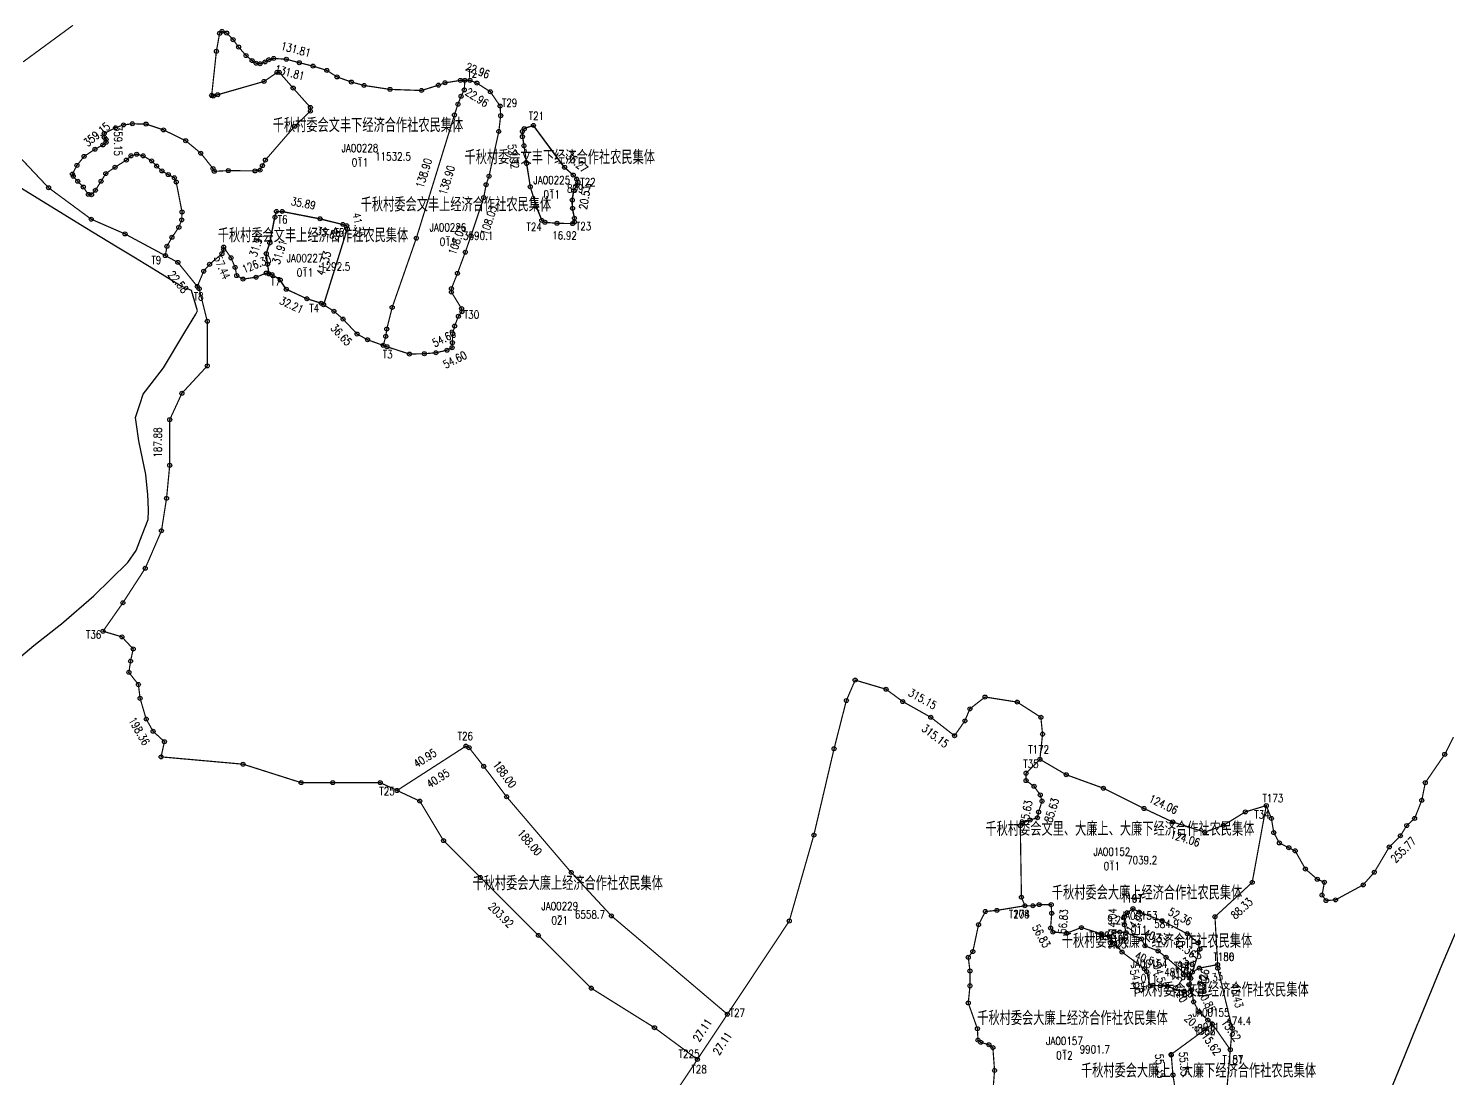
# Model space of a CAD drawing. Extents: x 213960 to 217464, y 137640 to 141047.
# Drawn here: x 216070 to 216780, y 139858 to 140383 of the extents above; entities that cross this region are included whole.
import ezdxf
from ezdxf.enums import TextEntityAlignment as Align

# ---------------------------------------------------------------- set-up
doc = ezdxf.new("R2010")
doc.units = 0
doc.header["$LTSCALE"] = 2
doc.header["$PDSIZE"] = 0.2
doc.layers.get('0').update_dxf_attribs({"linetype": 'CONTINUOUS'})
for name, color, linetype in [('347', 7, 'CONTINUOUS'), ('DJZQ', 7, 'CONTINUOUS'), ('GD', 7, 'CONTINUOUS'), ('JZD', 1, 'CONTINUOUS'), ('JZP', 1, 'CONTINUOUS')]:
    doc.layers.add(name, color=color, linetype=linetype)
doc.styles.add('HZ', font='rs.shx', dxfattribs={"width": 0.8, "bigfont": 'hztxt.shx'})

# ---------------------------------------------------------------- blocks, each defined once
blk = doc.blocks.new('GC0000')
at = {"linetype": 'Continuous'}
blk.add_point((0, 0), dxfattribs=at)

msp = doc.modelspace()

# ---------------------------------------------------------------- linework, layer by layer
at = {"layer": '347', "color": 7}
msp.add_lwpolyline([(216316.58, 140329.07), (216317.38, 140324.47), (216318.65, 140315.58), (216320.55, 140303.99), (216323.41, 140294.31), (216326.27, 140287.16), (216327.85, 140286.21), (216333.89, 140285.73), (216341.66, 140285.57), (216342.62, 140286.37), (216342.62, 140288.27), (216341.66, 140293.19), (216341.51, 140297.32), (216342.3, 140302.08), (216343.89, 140304.78), (216344.36, 140306.21), (216343.73, 140307.8), (216341.98, 140309.86), (216337.7, 140313.67), (216322.13, 140334.65), (216317.53, 140333.04), (216316.58, 140331.61)], close=True, dxfattribs=at)
at = {"layer": '347'}
msp.add_lwpolyline([(216217.22, 140245.01), (216216.02, 140245.76), (216208.88, 140247.98), (216198.56, 140252.75), (216195.54, 140257.35), (216191.41, 140260.05), (216189.95, 140260.45), (216189.22, 140265.29), (216188.59, 140270.53), (216190.34, 140275.92), (216192.88, 140288.78), (216193.67, 140291.64), (216196.53, 140291.64), (216215.42, 140287.99), (216226.85, 140285.13), (216228.75, 140284.5), (216229.07, 140282.91)], close=True, dxfattribs=at)
at = {"layer": 'DJZQ', "linetype": 'Continuous', "flags": 128}
for points in [[(216059.33, 140063.72), (216072.39, 140074.58), (216083.23, 140083.12), (216083.41, 140083.26), (216086.18, 140085.45), (216102.32, 140099.52), (216119.36, 140116.07), (216123.51, 140122.12), (216126.59, 140129.94), (216129.61, 140137.59), (216129.76, 140141.97), (216129.51, 140146.73), (216129.33, 140150), (216128.35, 140160.21), (216124.94, 140176.89), (216123.22, 140188.56), (216125.48, 140195.7), (216126.96, 140200.35), (216131.01, 140205.46), (216137.27, 140213.39), (216147.91, 140231.35), (216153.28, 140240.32), (216154.22, 140241.89), (216151.23, 140252.09), (216145.66, 140254.51), (216129.97, 140264.09), (216127.5, 140265.6), (216123.19, 140268.24), (216114, 140273.85), (216097.95, 140283.67), (216053.12, 140311.08)], [(216782.81, 139930.7), (216776.19, 139914.92), (216764.35, 139886.09), (216764.08, 139885.44), (216757.71, 139869.92), (216743.77, 139836)]]:
    msp.add_lwpolyline(points, dxfattribs=at)
at = {"layer": 'GD', "color": 0, "linetype": 'Continuous'}
for centre in [(216165.23, 140380.71), (216168.8, 140380.84), (216171.98, 140377.53), (216174.76, 140373.83), (216163.64, 140371.71), (216178.46, 140369.59), (216181.5, 140367.08), (216183.49, 140365.76), (216185.47, 140365.49), (216187.99, 140366.42), (216189.84, 140367.48), (216192.22, 140368.14), (216198.57, 140367.74), (216205.05, 140366.02), (216193.94, 140361.13), (216195.13, 140361.13), (216211.93, 140364.3), (216218.81, 140362.18), (216223.97, 140358.88), (216187.46, 140356.63), (216202.01, 140353.32), (216231.11, 140356.36), (216237.46, 140354.64), (216250.43, 140352.66), (216266.17, 140352.13), (216274.64, 140354.78), (216277.94, 140355.97), (216285.62, 140357.16), (216287.53, 140352.41), (216290.38, 140357.16), (216293.82, 140355.83), (216300.57, 140351.47), (216161.26, 140349.62), (216162.06, 140349.35), (216164.31, 140350.01), (216284.36, 140345.26), (216285.94, 140349.23), (216210.61, 140343.66), (216210.61, 140341.81), (216282.61, 140339.87), (216305.73, 140339.56), (216107.55, 140330.7), (216113.24, 140333.48), (216117.21, 140334.93), (216121.58, 140335.46), (216128.45, 140335.33), (216137.19, 140332.42), (216202.8, 140334.27), (216304.8, 140331.63), (216316.58, 140331.61), (216317.53, 140333.04), (216102.92, 140322.76), (216106.89, 140324.88), (216107.55, 140328.71), (216108.48, 140327.66), (216108.48, 140326.2), (216148.3, 140327), (216316.58, 140329.07), (216317.38, 140324.47), (216097.5, 140319.19), (216118.67, 140317.34), (216120.91, 140319.45), (216123.82, 140320.25), (216127, 140319.45), (216131.23, 140316.94), (216155.84, 140320.78), (216188.12, 140317.34), (216318.65, 140315.58), (216091.68, 140310.33), (216092.07, 140309.27), (216093.93, 140314.69), (216108.35, 140310.59), (216112.98, 140313.77), (216133.75, 140314.3), (216136.39, 140311.91), (216139.57, 140310.06), (216142.61, 140308.47), (216161.92, 140313.1), (216162.57, 140311.71), (216169.6, 140312.05), (216182.96, 140311.91), (216185.47, 140312.31), (216186.66, 140314.56), (216299.9, 140309.27), (216337.7, 140313.67), (216341.98, 140309.86), (216079.74, 140303.51), (216094.32, 140306.75), (216097.1, 140303.84), (216103.19, 140302.26), (216105.97, 140306.75), (216143.54, 140306.36), (216298.45, 140305.03), (216320.55, 140303.99), (216342.3, 140302.08), (216343.73, 140307.8), (216343.89, 140304.78), (216099.62, 140300.14), (216101.2, 140300.01), (216297.26, 140298.55), (216323.41, 140294.31), (216341.51, 140297.32), (216101.06, 140287.78), (216146.31, 140287.44), (216146.45, 140291.41), (216192.88, 140288.78), (216196.53, 140291.64), (216215.42, 140287.99), (216341.66, 140293.19), (216342.62, 140288.27), (216117.95, 140280.4), (216144.86, 140283.74), (216226.85, 140285.13), (216229.07, 140282.91), (216327.85, 140286.21), (216333.89, 140285.73), (216341.66, 140285.57), (216138.91, 140274.21), (216141.42, 140278.71), (216167.25, 140273.82), (216190.34, 140275.92), (216263.56, 140278.27), (216290.91, 140279.5), (216144.36, 140266.19), (216166.42, 140270.51), (216167.22, 140272.62), (216170.94, 140268.46), (216188.59, 140270.53), (216288.04, 140271.27), (216157.29, 140261.78), (216160.2, 140265.21), (216173, 140263.7), (216173.79, 140259.57), (216183.48, 140258.78), (216188.56, 140260.84), (216189.22, 140265.29), (216191.41, 140260.05), (216284.12, 140260.68), (216155.02, 140253), (216176.97, 140257.83), (216195.54, 140257.35), (216198.56, 140252.75), (216281.11, 140253.06), (216208.88, 140247.98), (216216.02, 140245.76), (216281.11, 140251.32), (216222.37, 140241.79), (216226.97, 140237.82), (216251.49, 140243.66), (216284.6, 140239.25), (216286.19, 140243.06), (216159.08, 140236.76), (216233.96, 140230.36), (216248.8, 140232.87), (216281.74, 140230.52), (216282.7, 140234.33), (216239.2, 140227.5), (216248.32, 140229.22), (216248.88, 140224.01), (216281.43, 140223.54), (216281.58, 140226.08), (216260.15, 140220.36), (216267.61, 140220.52), (216273.33, 140221), (216278.89, 140222.27), (216159.08, 140214.44), (216146.39, 140200.74), (216140.3, 140187.54), (216140.3, 140164.71), (216138.72, 140148.25), (216136.18, 140132.01), (216128.06, 140113.24), (216116.89, 140095.99), (216116.4, 140078.97), (216122.04, 140072.9), (216119.87, 140061.21), (216120.74, 140066.84), (216124.64, 140055.15), (216482.93, 140057.35), (216125.5, 140048.22), (216478.52, 140047.14), (216498.35, 140052.78), (216506.69, 140046.64), (216547.86, 140048.89), (216563.91, 140046.36), (216520.74, 140038.75), (216540.25, 140042.98), (216575.74, 140038.76), (216128.54, 140037.83), (216132, 140031.76), (216537.75, 140036.98), (216137.64, 140026.57), (216532.59, 140029.54), (216576.59, 140030.32), (216136, 140018.97), (216289.94, 140023.56), (216472.37, 140023.02), (216777.62, 140020.21), (216176.97, 140015.31), (216297.24, 140014.24), (216568.32, 140010.82), (216568.32, 140010.82), (216205.98, 140006.08), (216221.8, 140006.08), (216245.52, 140006.08), (216568.32, 140007.11), (216568.32, 140007.11), (216572.32, 140004.25), (216572.32, 140004.25), (216588.42, 140010.05), (216607, 140003.3), (216767.91, 140006.06), (216265.3, 139996.86), (216308.71, 139999.01), (216575.47, 139999.96), (216575.47, 139999.96), (216576.32, 139996.82), (216576.32, 139996.82), (216766.15, 139997.28), (216574.61, 139991.39), (216574.61, 139991.39), (216627.28, 139993.16), (216677.98, 139991.48), (216565.46, 139984.53), (216565.46, 139984.53), (216566.32, 139985.67), (216566.32, 139985.67), (216570.32, 139987.39), (216570.32, 139987.39), (216574.04, 139988.53), (216574.04, 139988.53), (216641.65, 139986.41), (216667, 139984.72), (216690.99, 139988.19), (216758.63, 139984.64), (216762.59, 139988.19), (216277.16, 139977.1), (216462.27, 139979.86), (216657.7, 139981.34), (216692.18, 139981.08), (216694.95, 139975.94), (216755.47, 139979.5), (216699.7, 139973.57), (216702.86, 139971.99), (216749.93, 139973.96), (216340.99, 139961.17), (216708, 139962.89), (216742.42, 139961.31), (216295.62, 139958.66), (216681.38, 139956.19), (216713.94, 139957.76), (216717.47, 139956.32), (216736.88, 139954.99), (216566.04, 139948.8), (216566.04, 139948.8), (216716.31, 139949.85), (216718.28, 139947.13), (216723.03, 139947.48), (216361.1, 139939.48), (216548.03, 139941.66), (216548.03, 139941.66), (216553.75, 139942.23), (216553.75, 139942.23), (216571.75, 139944.52), (216574.9, 139945.09), (216580.9, 139945.09), (216581.18, 139940.8), (216618.91, 139941.09), (216624.91, 139941.37), (216449.98, 139936.88), (216544.6, 139935.08), (216544.6, 139935.08), (216580.61, 139933.37), (216596.04, 139933.65), (216617.48, 139939.09), (216617.48, 139935.08), (216636.34, 139937.08), (216662.78, 139939.03), (216324.62, 139929.68), (216581.75, 139931.37), (216588.61, 139930.8), (216605.76, 139930.51), (216612.34, 139931.37), (216612.62, 139925.65), (216615.19, 139931.37), (216626.05, 139927.94), (216648.92, 139930.51), (216654.35, 139925.94), (216539.46, 139918.79), (216539.46, 139918.79), (216541.74, 139921.65), (216541.74, 139921.65), (216616.34, 139921.37), (216627.77, 139924.51), (216634.34, 139921.94), (216638.34, 139918.79), (216655.21, 139922.79), (216540.31, 139911.93), (216540.31, 139911.93), (216627.48, 139913.08), (216628.63, 139911.65), (216654.92, 139913.36), (216664.21, 139913.29), (216540.31, 139904.5), (216540.31, 139904.5), (216630.34, 139904.5), (216631.77, 139904.79), (216638.91, 139904.22), (216649.78, 139905.07), (216350.98, 139903.33), (216647.49, 139901.36), (216539.46, 139895.93), (216539.46, 139895.93), (216652.06, 139896.5), (216654.92, 139891.36), (216382.62, 139883.57), (216544.03, 139883.07), (216544.03, 139883.07), (216659.21, 139887.36), (216671.37, 139883.26), (216544.32, 139877.35), (216544.32, 139877.35), (216545.74, 139876.21), (216545.74, 139876.21), (216549.75, 139875.07), (216549.75, 139875.07), (216551.75, 139873.64), (216551.75, 139873.64), (216640.84, 139870.19), (216640.92, 139869.92), (216552.6, 139862.2), (216552.6, 139862.2), (216641.77, 139859.92)]:
    msp.add_circle(centre, 1, dxfattribs=at)
at = {"layer": 'JZD', "color": 7, "const_width": 0.6}
for points in [[(216781.97, 140028.91), (216777.62, 140020.21), (216767.91, 140006.06), (216766.15, 139997.28), (216762.59, 139988.19), (216758.63, 139984.64), (216755.47, 139979.5), (216749.93, 139973.96), (216742.42, 139961.31), (216736.88, 139954.99), (216723.03, 139947.48), (216718.28, 139947.13), (216716.31, 139949.85), (216717.47, 139956.32), (216713.94, 139957.76), (216708, 139962.89), (216702.86, 139971.99), (216699.7, 139973.57), (216694.95, 139975.94), (216692.18, 139981.08), (216690.99, 139988.19), (216688.41, 139994.6), (216677.98, 139991.48), (216667, 139984.72), (216657.7, 139981.34), (216641.65, 139986.41), (216627.28, 139993.16), (216607, 140003.3), (216588.42, 140010.05), (216575.27, 140017.73), (216576.59, 140030.32), (216575.74, 140038.76), (216563.91, 140046.36), (216547.86, 140048.89), (216540.25, 140042.98), (216537.75, 140036.98), (216532.59, 140029.54), (216520.74, 140038.75), (216506.69, 140046.64), (216498.35, 140052.78), (216482.93, 140057.35), (216478.52, 140047.14), (216472.37, 140023.02), (216462.27, 139979.86), (216449.98, 139936.88), (216419.06, 139890.31), (216361.1, 139939.48), (216340.99, 139961.17), (216308.71, 139999.01), (216297.24, 140014.24), (216289.94, 140023.56), (216288.35, 140024.35), (216253.93, 140002.16), (216245.52, 140006.08), (216221.8, 140006.08), (216205.98, 140006.08), (216176.97, 140015.31), (216136, 140018.97), (216137.64, 140026.57), (216132, 140031.76), (216128.54, 140037.83), (216125.5, 140048.22), (216124.64, 140055.15), (216119.87, 140061.21), (216120.74, 140066.84), (216122.04, 140072.9), (216116.4, 140078.97), (216106.97, 140081.79), (216116.89, 140095.99), (216128.06, 140113.24), (216136.18, 140132.01), (216138.72, 140148.25), (216140.3, 140164.71), (216140.3, 140187.54), (216146.39, 140200.74), (216159.08, 140214.44), (216159.08, 140236.76), (216155.02, 140253), (216154.09, 140254.15), (216157.29, 140261.78), (216160.2, 140265.21), (216166.42, 140270.51), (216167.22, 140272.62), (216167.25, 140273.82), (216170.94, 140268.46), (216173, 140263.7), (216173.79, 140259.57), (216176.97, 140257.83), (216183.48, 140258.78), (216188.56, 140260.84), (216191.41, 140260.05), (216195.54, 140257.35), (216198.56, 140252.75), (216208.88, 140247.98), (216216.02, 140245.76), (216222.37, 140241.79), (216226.97, 140237.82), (216233.96, 140230.36), (216239.2, 140227.5), (216247.01, 140224.69), (216248.88, 140224.01), (216260.15, 140220.36), (216267.61, 140220.52), (216273.33, 140221), (216278.89, 140222.27), (216281.43, 140223.54), (216281.58, 140226.08), (216281.74, 140230.52), (216282.7, 140234.33), (216284.6, 140239.25), (216286.35, 140241.47), (216286.19, 140243.06), (216281.11, 140251.32), (216281.11, 140253.06), (216284.12, 140260.68), (216288.04, 140271.27), (216290.91, 140279.5), (216297.26, 140298.55), (216298.45, 140305.03), (216299.9, 140309.27), (216304.8, 140331.63), (216305.73, 140339.56), (216305.46, 140344.33), (216300.57, 140351.47), (216293.82, 140355.83), (216290.38, 140357.16), (216287.8, 140357.16), (216285.62, 140357.16), (216277.94, 140355.97), (216274.64, 140354.78), (216266.17, 140352.13), (216250.43, 140352.66), (216237.46, 140354.64), (216231.11, 140356.36), (216223.97, 140358.88), (216218.81, 140362.18), (216211.93, 140364.3), (216205.05, 140366.02), (216198.57, 140367.74), (216192.22, 140368.14), (216189.84, 140367.48), (216187.99, 140366.42), (216185.47, 140365.49), (216183.49, 140365.76), (216181.5, 140367.08), (216178.46, 140369.59), (216174.76, 140373.83), (216171.98, 140377.53), (216168.8, 140380.84), (216166.42, 140381.63), (216165.23, 140380.71), (216163.64, 140371.71), (216161.26, 140349.62), (216162.06, 140349.35), (216164.31, 140350.01), (216187.46, 140356.63), (216193.94, 140361.13), (216195.13, 140361.13), (216202.01, 140353.32), (216210.61, 140343.66), (216210.61, 140341.81), (216202.8, 140334.27), (216188.12, 140317.34), (216186.66, 140314.56), (216185.47, 140312.31), (216182.96, 140311.91), (216169.6, 140312.05), (216162.57, 140311.71), (216161.92, 140313.1), (216155.84, 140320.78), (216148.3, 140327), (216137.19, 140332.42), (216128.45, 140335.33), (216121.58, 140335.46), (216117.21, 140334.93), (216113.24, 140333.48), (216107.55, 140330.7), (216107.55, 140328.71), (216108.48, 140327.66), (216108.48, 140326.2), (216106.89, 140324.88), (216102.92, 140322.76), (216097.5, 140319.19), (216093.93, 140314.69), (216091.68, 140310.33), (216092.07, 140309.27), (216094.32, 140306.75), (216097.1, 140303.84), (216099.62, 140300.14), (216101.2, 140300.01), (216103.19, 140302.26), (216105.97, 140306.75), (216108.35, 140310.59), (216112.98, 140313.77), (216118.67, 140317.34), (216120.91, 140319.45), (216123.82, 140320.25), (216127, 140319.45), (216131.23, 140316.94), (216133.75, 140314.3), (216136.39, 140311.91), (216139.57, 140310.06), (216142.61, 140308.47), (216143.54, 140306.36), (216146.45, 140291.41), (216146.31, 140287.44), (216144.86, 140283.74), (216141.42, 140278.71), (216138.91, 140274.21), (216138.12, 140269.55), (216117.95, 140280.4), (216101.06, 140287.78), (216079.74, 140303.51), (216062.98, 140321.27)], [(216067.04, 140366.43), (216091.92, 140384.7)], [(216374.35, 139823), (216404.07, 139867.72), (216419.06, 139890.31), (216449.98, 139936.88), (216462.27, 139979.86), (216472.37, 140023.02), (216478.52, 140047.14), (216482.93, 140057.35), (216498.35, 140052.78), (216506.69, 140046.64), (216520.74, 140038.75), (216532.59, 140029.54), (216537.75, 140036.98), (216540.25, 140042.98), (216547.86, 140048.89), (216563.91, 140046.36), (216575.74, 140038.76), (216576.59, 140030.32), (216575.27, 140017.73), (216568.32, 140010.82), (216568.32, 140007.11), (216572.32, 140004.25), (216575.47, 139999.96), (216576.32, 139996.82), (216574.61, 139991.39), (216574.04, 139988.53), (216570.32, 139987.39), (216566.32, 139985.67), (216565.46, 139984.53), (216566.04, 139948.8), (216567.75, 139944.52), (216553.75, 139942.23), (216548.03, 139941.66), (216544.6, 139935.08), (216541.74, 139921.65), (216539.46, 139918.79), (216540.31, 139911.93), (216540.31, 139904.5), (216539.46, 139895.93), (216544.03, 139883.07), (216544.32, 139877.35), (216545.74, 139876.21), (216549.75, 139875.07), (216551.75, 139873.64), (216552.6, 139862.2), (216551.75, 139851.34)], [(216551.75, 139851.34), (216552.6, 139862.2), (216551.75, 139873.64), (216549.75, 139875.07), (216545.74, 139876.21), (216544.32, 139877.35), (216544.03, 139883.07), (216539.46, 139895.93), (216540.31, 139904.5), (216540.31, 139911.93), (216539.46, 139918.79), (216541.74, 139921.65), (216544.6, 139935.08), (216548.03, 139941.66), (216553.75, 139942.23), (216567.75, 139944.52), (216571.75, 139944.52), (216574.9, 139945.09), (216580.9, 139945.09), (216581.18, 139940.8), (216580.61, 139933.37), (216581.75, 139931.37), (216588.61, 139930.8), (216596.04, 139933.65), (216605.76, 139930.51), (216610.05, 139929.08), (216612.62, 139925.65), (216616.34, 139921.37), (216627.48, 139913.08), (216628.63, 139911.65), (216630.34, 139904.5), (216631.77, 139904.79), (216638.91, 139904.22), (216647.49, 139901.36), (216651.2, 139902.5), (216652.06, 139896.5), (216654.92, 139891.36), (216659.21, 139887.36), (216661.49, 139885.35), (216640.84, 139870.19), (216640.92, 139869.92), (216641.77, 139859.92), (216642.92, 139852.49)]]:
    msp.add_lwpolyline(points, dxfattribs=at)
at = {"layer": 'JZD', "color": 0, "linetype": 'Continuous', "const_width": 0.6, "flags": 128}
for points in [[(216166.42, 140381.63), (216168.8, 140380.84), (216171.98, 140377.53), (216174.76, 140373.83), (216178.46, 140369.59), (216181.5, 140367.08), (216183.49, 140365.76), (216185.47, 140365.49), (216187.99, 140366.42), (216189.84, 140367.48), (216192.22, 140368.14), (216198.57, 140367.74), (216205.05, 140366.02), (216211.93, 140364.3), (216218.81, 140362.18), (216223.97, 140358.88), (216231.11, 140356.36), (216237.46, 140354.64), (216250.43, 140352.66), (216266.17, 140352.13), (216274.64, 140354.78), (216277.94, 140355.97), (216285.62, 140357.16), (216287.8, 140357.16), (216287.53, 140352.41), (216285.94, 140349.23), (216284.36, 140345.26), (216282.61, 140339.87), (216263.56, 140278.27), (216251.49, 140243.66), (216248.8, 140232.87), (216248.32, 140229.22), (216247.01, 140224.69), (216239.2, 140227.5), (216233.96, 140230.36), (216226.97, 140237.82), (216222.37, 140241.79), (216217.22, 140245.01), (216229.07, 140282.91), (216228.75, 140284.5), (216226.85, 140285.13), (216215.42, 140287.99), (216196.53, 140291.64), (216193.67, 140291.64), (216192.88, 140288.78), (216190.34, 140275.92), (216188.59, 140270.53), (216189.22, 140265.29), (216189.95, 140260.45), (216188.56, 140260.84), (216183.48, 140258.78), (216176.97, 140257.83), (216173.79, 140259.57), (216173, 140263.7), (216170.94, 140268.46), (216167.25, 140273.82), (216167.22, 140272.62), (216166.42, 140270.51), (216160.2, 140265.21), (216157.29, 140261.78), (216154.09, 140254.15), (216144.36, 140266.19), (216138.12, 140269.55), (216138.91, 140274.21), (216141.42, 140278.71), (216144.86, 140283.74), (216146.31, 140287.44), (216146.45, 140291.41), (216143.54, 140306.36), (216142.61, 140308.47), (216139.57, 140310.06), (216136.39, 140311.91), (216133.75, 140314.3), (216131.23, 140316.94), (216127, 140319.45), (216123.82, 140320.25), (216120.91, 140319.45), (216118.67, 140317.34), (216112.98, 140313.77), (216108.35, 140310.59), (216105.97, 140306.75), (216103.19, 140302.26), (216101.2, 140300.01), (216099.62, 140300.14), (216097.1, 140303.84), (216094.32, 140306.75), (216092.07, 140309.27), (216091.68, 140310.33), (216093.93, 140314.69), (216097.5, 140319.19), (216102.92, 140322.76), (216106.89, 140324.88), (216108.48, 140326.2), (216108.48, 140327.66), (216107.55, 140328.71), (216107.55, 140330.7), (216113.24, 140333.48), (216117.21, 140334.93), (216121.58, 140335.46), (216128.45, 140335.33), (216137.19, 140332.42), (216148.3, 140327), (216155.84, 140320.78), (216161.92, 140313.1), (216162.57, 140311.71), (216169.6, 140312.05), (216182.96, 140311.91), (216185.47, 140312.31), (216186.66, 140314.56), (216188.12, 140317.34), (216202.8, 140334.27), (216210.61, 140341.81), (216210.61, 140343.66), (216202.01, 140353.32), (216195.13, 140361.13), (216193.94, 140361.13), (216187.46, 140356.63), (216164.31, 140350.01), (216162.06, 140349.35), (216161.26, 140349.62), (216163.64, 140371.71), (216165.23, 140380.71)], [(216193.67, 140291.64), (216196.53, 140291.64), (216215.42, 140287.99), (216226.85, 140285.13), (216228.75, 140284.5), (216229.07, 140282.91), (216217.22, 140245.01), (216216.02, 140245.76), (216208.88, 140247.98), (216198.56, 140252.75), (216195.54, 140257.35), (216191.41, 140260.05), (216189.95, 140260.45), (216189.22, 140265.29), (216188.59, 140270.53), (216190.34, 140275.92), (216192.88, 140288.78)]]:
    msp.add_lwpolyline(points, close=True, dxfattribs=at)
at = {"layer": 'JZD', "color": 7, "const_width": 0.6}
for points in [[(216287.8, 140357.16), (216290.38, 140357.16), (216293.82, 140355.83), (216300.57, 140351.47), (216305.46, 140344.33), (216305.73, 140339.56), (216304.8, 140331.63), (216299.9, 140309.27), (216298.45, 140305.03), (216297.26, 140298.55), (216290.91, 140279.5), (216288.04, 140271.27), (216284.12, 140260.68), (216281.11, 140253.06), (216281.11, 140251.32), (216286.19, 140243.06), (216286.35, 140241.47), (216284.6, 140239.25), (216282.7, 140234.33), (216281.74, 140230.52), (216281.58, 140226.08), (216281.43, 140223.54), (216278.89, 140222.27), (216273.33, 140221), (216267.61, 140220.52), (216260.15, 140220.36), (216248.88, 140224.01), (216247.01, 140224.69), (216248.32, 140229.22), (216248.8, 140232.87), (216251.49, 140243.66), (216263.56, 140278.27), (216282.61, 140339.87), (216284.36, 140345.26), (216285.94, 140349.23), (216287.53, 140352.41)], [(216322.13, 140334.65), (216337.7, 140313.67), (216341.98, 140309.86), (216343.73, 140307.8), (216344.36, 140306.21), (216343.89, 140304.78), (216342.3, 140302.08), (216341.51, 140297.32), (216341.66, 140293.19), (216342.62, 140288.27), (216342.62, 140286.37), (216341.66, 140285.57), (216333.89, 140285.73), (216327.85, 140286.21), (216326.27, 140287.16), (216323.41, 140294.31), (216320.55, 140303.99), (216318.65, 140315.58), (216317.38, 140324.47), (216316.58, 140329.07), (216316.58, 140331.61), (216317.53, 140333.04)], [(216253.93, 140002.16), (216288.35, 140024.35), (216289.94, 140023.56), (216297.24, 140014.24), (216308.71, 139999.01), (216340.99, 139961.17), (216361.1, 139939.48), (216419.06, 139890.31), (216404.07, 139867.72), (216382.62, 139883.57), (216350.98, 139903.33), (216324.62, 139929.68), (216295.62, 139958.66), (216277.16, 139977.1), (216265.3, 139996.86)], [(216575.27, 140017.73), (216588.42, 140010.05), (216607, 140003.3), (216627.28, 139993.16), (216641.65, 139986.41), (216657.7, 139981.34), (216667, 139984.72), (216677.98, 139991.48), (216688.41, 139994.6), (216681.38, 139956.19), (216662.78, 139939.03), (216664.11, 139915.1), (216654.92, 139913.36), (216651.49, 139911.36), (216655.21, 139922.79), (216654.35, 139925.94), (216648.92, 139930.51), (216636.34, 139937.08), (216624.91, 139941.37), (216621.77, 139943.09), (216618.91, 139941.09), (216617.48, 139939.09), (216617.48, 139935.08), (216618.34, 139931.08), (216615.19, 139931.37), (216612.34, 139931.37), (216610.05, 139929.08), (216605.76, 139930.51), (216596.04, 139933.65), (216588.61, 139930.8), (216581.75, 139931.37), (216580.61, 139933.37), (216581.18, 139940.8), (216580.9, 139945.09), (216574.9, 139945.09), (216571.75, 139944.52), (216567.75, 139944.52), (216566.04, 139948.8), (216565.46, 139984.53), (216566.32, 139985.67), (216570.32, 139987.39), (216574.04, 139988.53), (216574.61, 139991.39), (216576.32, 139996.82), (216575.47, 139999.96), (216572.32, 140004.25), (216568.32, 140007.11), (216568.32, 140010.82)], [(216621.77, 139943.09), (216624.91, 139941.37), (216636.34, 139937.08), (216648.92, 139930.51), (216654.35, 139925.94), (216655.21, 139922.79), (216651.49, 139911.36), (216650.63, 139908.22), (216638.34, 139918.79), (216634.34, 139921.94), (216627.77, 139924.51), (216626.05, 139927.94), (216618.34, 139931.08), (216617.48, 139935.08), (216617.48, 139939.09), (216618.91, 139941.09)], [(216610.05, 139929.08), (216612.34, 139931.37), (216615.19, 139931.37), (216618.34, 139931.08), (216626.05, 139927.94), (216627.77, 139924.51), (216634.34, 139921.94), (216638.34, 139918.79), (216650.63, 139908.22), (216649.78, 139905.07), (216651.2, 139902.5), (216647.49, 139901.36), (216638.91, 139904.22), (216631.77, 139904.79), (216630.34, 139904.5), (216628.63, 139911.65), (216627.48, 139913.08), (216616.34, 139921.37), (216612.62, 139925.65)], [(216651.49, 139911.36), (216654.92, 139913.36), (216664.11, 139915.1), (216664.21, 139913.29), (216671.37, 139883.26), (216670.44, 139872.55), (216661.49, 139885.35), (216659.21, 139887.36), (216654.92, 139891.36), (216652.06, 139896.5), (216651.2, 139902.5), (216649.78, 139905.07), (216650.63, 139908.22)], [(216661.49, 139885.35), (216670.44, 139872.55), (216668.51, 139850.37), (216654.2, 139803.18), (216647.42, 139778.02), (216645.2, 139787.61), (216645.2, 139796.18), (216646.63, 139809.33), (216649.49, 139812.76), (216653.2, 139821.62), (216649.49, 139834.77), (216644.92, 139840.77), (216642.92, 139852.49), (216641.77, 139859.92), (216640.92, 139869.92), (216640.84, 139870.19)]]:
    msp.add_lwpolyline(points, close=True, dxfattribs=at)
at = {"layer": 'JZP', "color": 1, "linetype": 'Continuous'}
for centre in [(216166.42, 140381.63), (216287.8, 140357.16), (216305.46, 140344.33), (216322.13, 140334.65), (216344.36, 140306.21), (216193.67, 140291.64), (216326.27, 140287.16), (216228.75, 140284.5), (216342.62, 140286.37), (216138.12, 140269.55), (216189.95, 140260.45), (216154.09, 140254.15), (216217.22, 140245.01), (216286.35, 140241.47), (216247.01, 140224.69), (216106.97, 140081.79), (216288.35, 140024.35), (216253.93, 140002.16), (216419.06, 139890.31)]:
    msp.add_circle(centre, 1, dxfattribs=at)
at = {"layer": 'JZP', "linetype": 'Continuous'}
for centre in [(216575.27, 140017.73), (216688.41, 139994.6), (216567.75, 139944.52), (216621.77, 139943.09), (216610.05, 139929.08), (216618.34, 139931.08), (216651.49, 139911.36), (216664.11, 139915.1), (216650.63, 139908.22), (216651.2, 139902.5), (216661.49, 139885.35), (216670.44, 139872.55), (216404.07, 139867.72)]:
    msp.add_circle(centre, 1, dxfattribs=at)

# ---------------------------------------------------------------- block references
at = {"layer": 'JZD', "color": 1, "linetype": 'Continuous'}
for p in [(216165.23, 140380.71), (216165.23, 140380.71), (216166.42, 140381.63), (216166.42, 140381.63), (216168.8, 140380.84), (216168.8, 140380.84), (216171.98, 140377.53), (216171.98, 140377.53), (216174.76, 140373.83), (216174.76, 140373.83), (216163.64, 140371.71), (216163.64, 140371.71), (216178.46, 140369.59), (216178.46, 140369.59), (216181.5, 140367.08), (216181.5, 140367.08), (216187.99, 140366.42), (216187.99, 140366.42), (216189.84, 140367.48), (216189.84, 140367.48), (216192.22, 140368.14), (216192.22, 140368.14), (216198.57, 140367.74), (216198.57, 140367.74), (216183.49, 140365.76), (216183.49, 140365.76), (216185.47, 140365.49), (216185.47, 140365.49), (216193.94, 140361.13), (216193.94, 140361.13), (216195.13, 140361.13), (216195.13, 140361.13), (216205.05, 140366.02), (216205.05, 140366.02), (216211.93, 140364.3), (216211.93, 140364.3), (216218.81, 140362.18), (216218.81, 140362.18), (216187.46, 140356.63), (216187.46, 140356.63), (216202.01, 140353.32), (216202.01, 140353.32), (216223.97, 140358.88), (216223.97, 140358.88), (216231.11, 140356.36), (216231.11, 140356.36), (216237.46, 140354.64), (216237.46, 140354.64), (216250.43, 140352.66), (216250.43, 140352.66), (216266.17, 140352.13), (216266.17, 140352.13), (216274.64, 140354.78), (216274.64, 140354.78), (216277.94, 140355.97), (216277.94, 140355.97), (216285.62, 140357.16), (216285.62, 140357.16), (216287.53, 140352.41), (216287.53, 140352.41), (216287.8, 140357.16), (216287.8, 140357.16), (216287.8, 140357.16), (216290.38, 140357.16), (216290.38, 140357.16), (216293.82, 140355.83), (216293.82, 140355.83), (216161.26, 140349.62), (216161.26, 140349.62), (216162.06, 140349.35), (216162.06, 140349.35), (216164.31, 140350.01), (216164.31, 140350.01), (216284.36, 140345.26), (216284.36, 140345.26), (216285.94, 140349.23), (216285.94, 140349.23), (216300.57, 140351.47), (216300.57, 140351.47), (216210.61, 140343.66), (216210.61, 140343.66), (216210.61, 140341.81), (216210.61, 140341.81), (216282.61, 140339.87), (216282.61, 140339.87), (216305.46, 140344.33), (216305.46, 140344.33), (216305.73, 140339.56), (216305.73, 140339.56), (216107.55, 140330.7), (216107.55, 140330.7), (216113.24, 140333.48), (216113.24, 140333.48), (216117.21, 140334.93), (216117.21, 140334.93), (216121.58, 140335.46), (216121.58, 140335.46), (216128.45, 140335.33), (216128.45, 140335.33), (216137.19, 140332.42), (216137.19, 140332.42), (216202.8, 140334.27), (216202.8, 140334.27), (216304.8, 140331.63), (216304.8, 140331.63), (216316.58, 140331.61), (216317.53, 140333.04), (216322.13, 140334.65), (216106.89, 140324.88), (216106.89, 140324.88), (216107.55, 140328.71), (216107.55, 140328.71), (216108.48, 140327.66), (216108.48, 140327.66), (216108.48, 140326.2), (216108.48, 140326.2), (216148.3, 140327), (216148.3, 140327), (216316.58, 140329.07), (216317.38, 140324.47), (216097.5, 140319.19), (216097.5, 140319.19), (216102.92, 140322.76), (216102.92, 140322.76), (216118.67, 140317.34), (216118.67, 140317.34), (216120.91, 140319.45), (216120.91, 140319.45), (216123.82, 140320.25), (216123.82, 140320.25), (216127, 140319.45), (216127, 140319.45), (216131.23, 140316.94), (216131.23, 140316.94), (216155.84, 140320.78), (216155.84, 140320.78), (216188.12, 140317.34), (216188.12, 140317.34), (216091.68, 140310.33), (216091.68, 140310.33), (216093.93, 140314.69), (216093.93, 140314.69), (216108.35, 140310.59), (216108.35, 140310.59), (216112.98, 140313.77), (216112.98, 140313.77), (216133.75, 140314.3), (216133.75, 140314.3), (216136.39, 140311.91), (216136.39, 140311.91), (216139.57, 140310.06), (216139.57, 140310.06), (216161.92, 140313.1), (216161.92, 140313.1), (216162.57, 140311.71), (216162.57, 140311.71), (216169.6, 140312.05), (216169.6, 140312.05), (216182.96, 140311.91), (216182.96, 140311.91), (216185.47, 140312.31), (216185.47, 140312.31), (216186.66, 140314.56), (216186.66, 140314.56), (216318.65, 140315.58), (216337.7, 140313.67), (216341.98, 140309.86), (216079.74, 140303.51), (216092.07, 140309.27), (216092.07, 140309.27), (216094.32, 140306.75), (216094.32, 140306.75), (216097.1, 140303.84), (216097.1, 140303.84), (216105.97, 140306.75), (216105.97, 140306.75), (216142.61, 140308.47), (216142.61, 140308.47), (216143.54, 140306.36), (216143.54, 140306.36), (216298.45, 140305.03), (216298.45, 140305.03), (216299.9, 140309.27), (216299.9, 140309.27), (216320.55, 140303.99), (216343.73, 140307.8), (216343.89, 140304.78), (216344.36, 140306.21), (216099.62, 140300.14), (216099.62, 140300.14), (216101.2, 140300.01), (216101.2, 140300.01), (216103.19, 140302.26), (216103.19, 140302.26), (216297.26, 140298.55), (216297.26, 140298.55), (216341.51, 140297.32), (216342.3, 140302.08), (216146.45, 140291.41), (216146.45, 140291.41), (216192.88, 140288.78), (216192.88, 140288.78), (216193.67, 140291.64), (216193.67, 140291.64), (216196.53, 140291.64), (216196.53, 140291.64), (216323.41, 140294.31), (216341.66, 140293.19), (216342.62, 140288.27), (216101.06, 140287.78), (216144.86, 140283.74), (216144.86, 140283.74), (216146.31, 140287.44), (216146.31, 140287.44), (216215.42, 140287.99), (216215.42, 140287.99), (216226.85, 140285.13), (216226.85, 140285.13), (216228.75, 140284.5), (216228.75, 140284.5), (216229.07, 140282.91), (216229.07, 140282.91), (216326.27, 140287.16), (216327.85, 140286.21), (216333.89, 140285.73), (216341.66, 140285.57), (216342.62, 140286.37), (216117.95, 140280.4), (216138.91, 140274.21), (216138.91, 140274.21), (216141.42, 140278.71), (216141.42, 140278.71), (216190.34, 140275.92), (216190.34, 140275.92), (216263.56, 140278.27), (216263.56, 140278.27), (216290.91, 140279.5), (216290.91, 140279.5), (216138.12, 140269.55), (216138.12, 140269.55), (216166.42, 140270.51), (216166.42, 140270.51), (216167.22, 140272.62), (216167.22, 140272.62), (216167.25, 140273.82), (216167.25, 140273.82), (216170.94, 140268.46), (216170.94, 140268.46), (216188.59, 140270.53), (216188.59, 140270.53), (216288.04, 140271.27), (216288.04, 140271.27), (216144.36, 140266.19), (216157.29, 140261.78), (216157.29, 140261.78), (216160.2, 140265.21), (216160.2, 140265.21), (216173, 140263.7), (216173, 140263.7), (216188.56, 140260.84), (216188.56, 140260.84), (216189.22, 140265.29), (216189.22, 140265.29), (216189.95, 140260.45), (216189.95, 140260.45), (216191.41, 140260.05), (216191.41, 140260.05), (216284.12, 140260.68), (216284.12, 140260.68), (216154.09, 140254.15), (216154.09, 140254.15), (216155.02, 140253), (216173.79, 140259.57), (216173.79, 140259.57), (216176.97, 140257.83), (216176.97, 140257.83), (216183.48, 140258.78), (216183.48, 140258.78), (216195.54, 140257.35), (216195.54, 140257.35), (216198.56, 140252.75), (216198.56, 140252.75), (216281.11, 140253.06), (216281.11, 140253.06), (216208.88, 140247.98), (216208.88, 140247.98), (216216.02, 140245.76), (216216.02, 140245.76), (216281.11, 140251.32), (216281.11, 140251.32), (216217.22, 140245.01), (216217.22, 140245.01), (216222.37, 140241.79), (216222.37, 140241.79), (216251.49, 140243.66), (216251.49, 140243.66), (216284.6, 140239.25), (216284.6, 140239.25), (216286.19, 140243.06), (216286.19, 140243.06), (216286.35, 140241.47), (216286.35, 140241.47), (216159.08, 140236.76), (216226.97, 140237.82), (216226.97, 140237.82), (216248.8, 140232.87), (216248.8, 140232.87), (216282.7, 140234.33), (216282.7, 140234.33), (216233.96, 140230.36), (216233.96, 140230.36), (216239.2, 140227.5), (216239.2, 140227.5), (216247.01, 140224.69), (216247.01, 140224.69), (216247.01, 140224.69), (216248.32, 140229.22), (216248.32, 140229.22), (216281.58, 140226.08), (216281.58, 140226.08), (216281.74, 140230.52), (216281.74, 140230.52), (216248.88, 140224.01), (216248.88, 140224.01), (216260.15, 140220.36), (216260.15, 140220.36), (216267.61, 140220.52), (216267.61, 140220.52), (216273.33, 140221), (216273.33, 140221), (216278.89, 140222.27), (216278.89, 140222.27), (216281.43, 140223.54), (216281.43, 140223.54), (216159.08, 140214.44), (216146.39, 140200.74), (216140.3, 140187.54), (216140.3, 140164.71), (216138.72, 140148.25), (216136.18, 140132.01), (216128.06, 140113.24), (216116.89, 140095.99), (216106.97, 140081.79), (216116.4, 140078.97), (216122.04, 140072.9), (216119.87, 140061.21), (216120.74, 140066.84), (216124.64, 140055.15), (216482.93, 140057.35), (216125.5, 140048.22), (216478.52, 140047.14), (216498.35, 140052.78), (216547.86, 140048.89), (216506.69, 140046.64), (216540.25, 140042.98), (216563.91, 140046.36), (216128.54, 140037.83), (216520.74, 140038.75), (216537.75, 140036.98), (216575.74, 140038.76), (216132, 140031.76), (216137.64, 140026.57), (216532.59, 140029.54), (216576.59, 140030.32), (216136, 140018.97), (216288.35, 140024.35), (216288.35, 140024.35), (216289.94, 140023.56), (216289.94, 140023.56), (216472.37, 140023.02), (216777.62, 140020.21), (216176.97, 140015.31), (216297.24, 140014.24), (216297.24, 140014.24), (216575.27, 140017.73), (216205.98, 140006.08), (216221.8, 140006.08), (216245.52, 140006.08), (216588.42, 140010.05), (216767.91, 140006.06), (216253.93, 140002.16), (216253.93, 140002.16), (216308.71, 139999.01), (216308.71, 139999.01), (216607, 140003.3), (216766.15, 139997.28), (216265.3, 139996.86), (216627.28, 139993.16), (216677.98, 139991.48), (216688.41, 139994.6), (216641.65, 139986.41), (216667, 139984.72), (216690.99, 139988.19), (216758.63, 139984.64), (216762.59, 139988.19), (216277.16, 139977.1), (216462.27, 139979.86), (216657.7, 139981.34), (216692.18, 139981.08), (216694.95, 139975.94), (216755.47, 139979.5), (216699.7, 139973.57), (216702.86, 139971.99), (216749.93, 139973.96), (216708, 139962.89), (216295.62, 139958.66), (216340.99, 139961.17), (216340.99, 139961.17), (216713.94, 139957.76), (216717.47, 139956.32), (216736.88, 139954.99), (216742.42, 139961.31), (216716.31, 139949.85), (216723.03, 139947.48), (216718.28, 139947.13), (216361.1, 139939.48), (216361.1, 139939.48), (216449.98, 139936.88), (216324.62, 139929.68), (216350.98, 139903.33), (216382.62, 139883.57), (216419.06, 139890.31), (216419.06, 139890.31), (216419.06, 139890.31), (216404.07, 139867.72)]:
    msp.add_blockref('GC0000', p, dxfattribs=at)
at = {"layer": 'JZD', "linetype": 'Continuous'}
for p in [(216482.93, 140057.35), (216478.52, 140047.14), (216498.35, 140052.78), (216547.86, 140048.89), (216506.69, 140046.64), (216540.25, 140042.98), (216563.91, 140046.36), (216520.74, 140038.75), (216537.75, 140036.98), (216575.74, 140038.76), (216532.59, 140029.54), (216576.59, 140030.32), (216472.37, 140023.02), (216575.27, 140017.73), (216575.27, 140017.73), (216568.32, 140010.82), (216568.32, 140010.82), (216568.32, 140007.11), (216568.32, 140007.11), (216572.32, 140004.25), (216572.32, 140004.25), (216588.42, 140010.05), (216575.47, 139999.96), (216575.47, 139999.96), (216607, 140003.3), (216574.61, 139991.39), (216574.61, 139991.39), (216576.32, 139996.82), (216576.32, 139996.82), (216627.28, 139993.16), (216677.98, 139991.48), (216688.41, 139994.6), (216565.46, 139984.53), (216565.46, 139984.53), (216566.32, 139985.67), (216566.32, 139985.67), (216570.32, 139987.39), (216570.32, 139987.39), (216574.04, 139988.53), (216574.04, 139988.53), (216641.65, 139986.41), (216667, 139984.72), (216462.27, 139979.86), (216657.7, 139981.34), (216681.38, 139956.19), (216566.04, 139948.8), (216566.04, 139948.8), (216548.03, 139941.66), (216548.03, 139941.66), (216553.75, 139942.23), (216553.75, 139942.23), (216567.75, 139944.52), (216567.75, 139944.52), (216567.75, 139944.52), (216571.75, 139944.52), (216571.75, 139944.52), (216574.9, 139945.09), (216574.9, 139945.09), (216580.9, 139945.09), (216580.9, 139945.09), (216581.18, 139940.8), (216581.18, 139940.8), (216618.91, 139941.09), (216618.91, 139941.09), (216621.77, 139943.09), (216621.77, 139943.09), (216624.91, 139941.37), (216624.91, 139941.37), (216449.98, 139936.88), (216544.6, 139935.08), (216544.6, 139935.08), (216580.61, 139933.37), (216580.61, 139933.37), (216596.04, 139933.65), (216596.04, 139933.65), (216617.48, 139939.09), (216617.48, 139939.09), (216617.48, 139935.08), (216617.48, 139935.08), (216636.34, 139937.08), (216636.34, 139937.08), (216662.78, 139939.03), (216581.75, 139931.37), (216581.75, 139931.37), (216588.61, 139930.8), (216588.61, 139930.8), (216605.76, 139930.51), (216605.76, 139930.51), (216610.05, 139929.08), (216610.05, 139929.08), (216610.05, 139929.08), (216612.34, 139931.37), (216612.34, 139931.37), (216615.19, 139931.37), (216615.19, 139931.37), (216618.34, 139931.08), (216618.34, 139931.08), (216618.34, 139931.08), (216626.05, 139927.94), (216626.05, 139927.94), (216648.92, 139930.51), (216648.92, 139930.51), (216541.74, 139921.65), (216541.74, 139921.65), (216612.62, 139925.65), (216612.62, 139925.65), (216616.34, 139921.37), (216616.34, 139921.37), (216627.77, 139924.51), (216627.77, 139924.51), (216634.34, 139921.94), (216634.34, 139921.94), (216654.35, 139925.94), (216654.35, 139925.94), (216655.21, 139922.79), (216655.21, 139922.79), (216539.46, 139918.79), (216539.46, 139918.79), (216540.31, 139911.93), (216540.31, 139911.93), (216627.48, 139913.08), (216627.48, 139913.08), (216638.34, 139918.79), (216638.34, 139918.79), (216654.92, 139913.36), (216654.92, 139913.36), (216664.11, 139915.1), (216664.11, 139915.1), (216664.21, 139913.29), (216628.63, 139911.65), (216628.63, 139911.65), (216631.77, 139904.79), (216631.77, 139904.79), (216649.78, 139905.07), (216649.78, 139905.07), (216650.63, 139908.22), (216650.63, 139908.22), (216650.63, 139908.22), (216651.49, 139911.36), (216651.49, 139911.36), (216651.49, 139911.36), (216540.31, 139904.5), (216540.31, 139904.5), (216630.34, 139904.5), (216630.34, 139904.5), (216638.91, 139904.22), (216638.91, 139904.22), (216647.49, 139901.36), (216647.49, 139901.36), (216651.2, 139902.5), (216651.2, 139902.5), (216651.2, 139902.5), (216539.46, 139895.93), (216539.46, 139895.93), (216652.06, 139896.5), (216652.06, 139896.5), (216654.92, 139891.36), (216654.92, 139891.36), (216659.21, 139887.36), (216659.21, 139887.36), (216661.49, 139885.35), (216661.49, 139885.35), (216661.49, 139885.35), (216544.03, 139883.07), (216544.03, 139883.07), (216544.32, 139877.35), (216544.32, 139877.35), (216671.37, 139883.26), (216545.74, 139876.21), (216545.74, 139876.21), (216549.75, 139875.07), (216549.75, 139875.07), (216551.75, 139873.64), (216551.75, 139873.64), (216640.84, 139870.19), (216640.84, 139870.19), (216640.92, 139869.92), (216640.92, 139869.92), (216670.44, 139872.55), (216670.44, 139872.55), (216404.07, 139867.72), (216552.6, 139862.2), (216552.6, 139862.2), (216641.77, 139859.92), (216641.77, 139859.92)]:
    msp.add_blockref('GC0000', p, dxfattribs=at)

# ---------------------------------------------------------------- texts
at = {"color": 1, "linetype": 'Continuous', "style": 'HZ', "width": 0.8}
msp.add_text('—', height=4, dxfattribs=at).set_placement((216611.25, 139967.37), align=Align.MIDDLE)
at = {"layer": 'JZD', "color": 1, "linetype": 'Continuous', "style": 'HZ', "width": 0.8}
for s, rotation, p in [('131.81', 345.14139, (216203.35, 140372.68)), ('131.81', 345.14139, (216200.27, 140361.08)), ('22.96', 338.96248, (216294.25, 140362.1)), ('22.96', 327.09476, (216293.93, 140348.61)), ('359.15', 39.80559, (216103.84, 140330.15)), ('359.15', 270, (216114.48, 140326.93)), ('52.32', 278.1301, (216312.07, 140319.17)), ('138.90', 72.81429, (216267.35, 140310.84)), ('36.27', 318.36646, (216343.83, 140316.25)), ('138.90', 72.81429, (216278.82, 140307.3)), ('20.51', 80.53767, (216347.82, 140298.72)), ('35.89', 349.06091, (216207.11, 140295.71)), ('41.33', 281.30993, (216234.8, 140284.88)), ('108.03', 71.56505, (216299.78, 140287.13)), ('35.89', 345.96376, (216219.68, 140280.74)), ('108.03', 70.79199, (216283.81, 140277.36)), ('16.92', 358.83086, (216337.65, 140279.66)), ('31.91', 72.07208, (216183.75, 140275.07)), ('31.91', 72.07208, (216195.17, 140271.38)), ('57.44', 293.42869, (216166.46, 140263.7)), ('126.30', 22.10944, (216183.76, 140265.37)), ('41.33', 72.63411, (216217.42, 140265.75)), ('22.58', 308.94671, (216144.56, 140256.4)), ('32.21', 335.22486, (216201.2, 140244.92)), ('36.65', 313.11181, (216226.09, 140229.99)), ('54.60', 26.56504, (216277.47, 140228.27)), ('54.60', 26.56504, (216282.84, 140217.53)), ('187.88', 90, (216134.3, 140176.13)), ('315.15', 330.659, (216516.65, 140047.92)), ('198.36', 299.76157, (216125.06, 140031.82)), ('315.15', 322.1441, (216522.98, 140029.4)), ('40.95', 32.80495, (216267.89, 140018.3)), ('40.95', 32.80495, (216274.39, 140008.21)), ('188.00', 306.96265, (216307.77, 140010.23)), ('85.63', 72.47443, (216581.19, 139992.29)), ('124.06', 334.8138, (216637.02, 139995.22)), ('85.63', 78.69058, (216568.44, 139991.13)), ('188.00', 310.46905, (216320.28, 139976.2)), ('124.06', 342.48582, (216647.87, 139978.15)), ('255.77', 44.98085, (216756.94, 139972.49)), ('88.33', 42.68994, (216676.15, 139943.2)), ('203.92', 315.01957, (216305.88, 139939.92)), ('56.83', 85.60136, (216586.88, 139936.62)), ('14.04', 90, (216611.48, 139937.08)), ('14.04', 54.46231, (216623.08, 139936.6)), ('52.36', 332.4027, (216645.41, 139939.12)), ('56.83', 299.74526, (216575.97, 139929.39)), ('40.53', 338.62937, (216633.24, 139928.81)), ('52.36', 319.8991, (216647.77, 139923.64)), ('40.53', 338.62937, (216628.87, 139917.64)), ('13.33', 30.25644, (216650.18, 139917.55)), ('54.58', 283.49574, (216623.65, 139906.68)), ('54.58', 283.49574, (216635.32, 139909.48)), ('3.26', 74.74488, (216645.27, 139911.37)), ('3.26', 74.74488, (216656.85, 139908.21)), ('6.20', 299.05459, (216645.24, 139900.87)), ('6.20', 74.74488, (216655.99, 139905.07)), ('13.33', 10.68491, (216660.63, 139908.33)), ('43.43', 283.4014, (216673.63, 139899.67)), ('20.85', 299.05299, (216658.74, 139896.84)), ('27.11', 56.41738, (216406.57, 139882.33)), ('20.85', 316.97493, (216652.97, 139884.97)), ('15.62', 304.93878, (216670.88, 139882.39)), ('27.11', 56.41738, (216416.56, 139875.7)), ('15.62', 304.93878, (216661.05, 139875.52)), ('55.35', 274.8978, (216635.37, 139864.41)), ('55.35', 274.8978, (216647.32, 139865.43))]:
    msp.add_text(s, height=4, rotation=rotation, dxfattribs=at).set_placement(p, align=Align.MIDDLE)
for s, height, p in [('千秋村委会文丰下经济合作社农民集体', 7, (216239.39, 140329.16)), ('JA00228', 4, (216235.39, 140320.16)), ('千秋村委会文丰下经济合作社农民集体', 7, (216335.26, 140313.15)), ('JA00225', 4, (216331.26, 140304.15)), ('千秋村委会文丰上经济合作社农民集体', 7, (216283.36, 140289.49)), ('千秋村委会文丰上经济合作社农民集体', 7, (216211.91, 140274.09)), ('JA00226', 4, (216279.36, 140280.49)), ('JA00227', 4, (216207.91, 140265.09)), ('千秋村委会大廉上经济合作社农民集体', 7, (216339.25, 139950.19)), ('JA00229', 4, (216335.25, 139941.19))]:
    msp.add_text(s, height=height, dxfattribs=at).set_placement(p, align=Align.BOTTOM_CENTER)
for s, p in [('011', (216235.39, 140318.16)), ('011', (216331.26, 140302.15)), ('011', (216279.36, 140278.49)), ('011', (216207.91, 140263.09)), ('021', (216335.25, 139939.19))]:
    msp.add_text(s, height=4, dxfattribs=at).set_placement(p, align=Align.TOP_CENTER)
for s, p in [('—', (216235.39, 140319.16)), ('—', (216331.26, 140303.15)), ('—', (216279.36, 140279.49)), ('—', (216207.91, 140264.09)), ('—', (216335.25, 139940.19)), ('9.25', (216613.76, 139937.37)), ('9.25', (216613.76, 139925.37)), ('—', (216587.54, 139872.74))]:
    msp.add_text(s, height=4, dxfattribs=at).set_placement(p, align=Align.MIDDLE)
for s, p in [('11532.5', (216242.99, 140319.16)), ('809.7', (216338.86, 140303.15)), ('3590.1', (216286.96, 140279.49)), ('1292.5', (216215.51, 140264.09)), ('6558.7', (216342.85, 139940.19))]:
    msp.add_text(s, height=4, dxfattribs=at).set_placement(p, align=Align.MIDDLE_LEFT)
at = {"layer": 'JZD', "linetype": 'Continuous', "style": 'HZ', "width": 0.8}
for s, height, p in [('千秋村委会文里、大廉上、大廉下经济合作社农民集体', 7, (216615.25, 139977.37)), ('JA00152', 4, (216611.25, 139968.37)), ('千秋村委会大廉上经济合作社农民集体', 7, (216628.83, 139945.46)), ('JA00153', 4, (216624.83, 139936.46)), ('千秋村委会大廉下经济合作社农民集体', 7, (216633.81, 139921.34)), ('JA00154', 4, (216629.81, 139912.34)), ('千秋村委会文里经济合作社农民集体', 7, (216664.85, 139896.94)), ('千秋村委会大廉上经济合作社农民集体', 7, (216591.54, 139882.74)), ('JA00155', 4, (216660.85, 139887.94)), ('JA00157', 4, (216587.54, 139873.74)), ('千秋村委会大廉上、大廉下经济合作社农民集体', 7, (216654.57, 139856.49))]:
    msp.add_text(s, height=height, dxfattribs=at).set_placement(p, align=Align.BOTTOM_CENTER)
for s, p in [('7039.2', (216618.85, 139967.37)), ('584.9', (216632.43, 139935.46)), ('481.9', (216637.41, 139911.34)), ('474.4', (216668.45, 139886.94)), ('9901.7', (216595.14, 139872.74))]:
    msp.add_text(s, height=4, dxfattribs=at).set_placement(p, align=Align.MIDDLE_LEFT)
for s, p in [('011', (216611.25, 139966.37)), ('011', (216624.83, 139934.46)), ('011', (216629.81, 139910.34)), ('011', (216660.85, 139885.94)), ('012', (216587.54, 139871.74))]:
    msp.add_text(s, height=4, dxfattribs=at).set_placement(p, align=Align.TOP_CENTER)
for p in [(216624.83, 139935.46), (216629.81, 139911.34), (216660.85, 139886.94)]:
    msp.add_text('—', height=4, dxfattribs=at).set_placement(p, align=Align.MIDDLE)
at = {"layer": 'JZP', "color": 1, "linetype": 'Continuous', "style": 'HZ', "width": 0.8}
for s, p in [('T2', (216291.44, 140360.59)), ('T29', (216310.19, 140345.94)), ('T21', (216323.6, 140339.43)), ('T22', (216349.36, 140306.36)), ('T6', (216196.7, 140287.66)), ('T5', (216225.01, 140281.19)), ('T24', (216322.46, 140283.92)), ('T23', (216347.15, 140284.25)), ('T9', (216133.63, 140267.36)), ('T7', (216193.27, 140256.71)), ('T8', (216154.8, 140249.2)), ('T4', (216212.53, 140243.28)), ('T30', (216291.15, 140240.08)), ('T3', (216249.28, 140220.23)), ('T36', (216102.25, 140080.14)), ('T26', (216288.08, 140029.34)), ('T172', (216574.64, 140022.69)), ('T35', (216570.81, 140015.47)), ('T25', (216248.94, 140001.82)), ('T173', (216691.75, 139998.33)), ('T34', (216686.25, 139990.1)), ('T161', (216621.49, 139948.08)), ('T197', (216621.49, 139948.08)), ('T174', (216564.95, 139940.37)), ('T208', (216564.95, 139940.37)), ('T163', (216605.06, 139929.44)), ('T199', (216605.06, 139929.44)), ('T162', (216614.51, 139927.87)), ('T198', (216614.51, 139927.87)), ('T150', (216667.2, 139919.03)), ('T186', (216667.2, 139919.03)), ('T149', (216647.52, 139914.41)), ('T185', (216647.52, 139914.41)), ('T154', (216645.81, 139909.53)), ('T190', (216645.81, 139909.53)), ('T153', (216646.47, 139900.91)), ('T189', (216646.47, 139900.91)), ('T27', (216424.01, 139891.01)), ('T152', (216657.77, 139882.02)), ('T188', (216657.77, 139882.02)), ('T225', (216399.9, 139870.49)), ('T151', (216671.73, 139867.72)), ('T187', (216671.73, 139867.72)), ('T28', (216404.93, 139862.8))]:
    msp.add_text(s, height=4, dxfattribs=at).set_placement(p, align=Align.MIDDLE)

doc.saveas('drawing.dxf')
